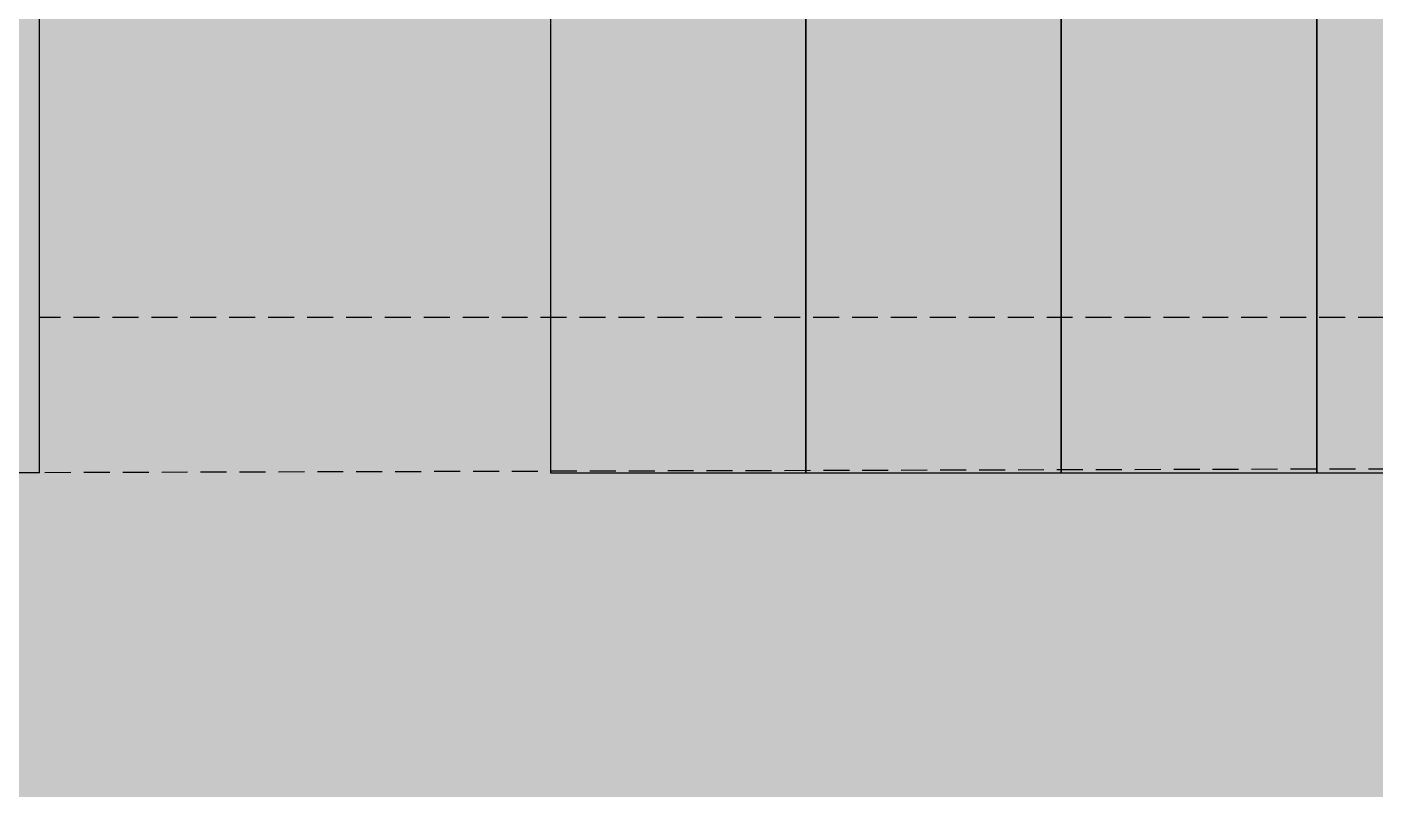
# Model space of a CAD drawing. Header units: centimetres. Extents: x 0 to 1814864, y -139216 to 99734.
# Drawn here: x 852917 to 854237, y 9415 to 10162 of the extents above; entities that cross this region are included whole.
import ezdxf

# ---------------------------------------------------------------- set-up
doc = ezdxf.new("R2010")
doc.units = ezdxf.units.CM
doc.header["$LTSCALE"] = 4
doc.linetypes.add('DASHED2', pattern=[9.525, 6.35, -3.175])
for name, color, linetype in [('0.1', 1, 'Continuous'), ('0.2', 2, 'Continuous'), ('0.4', 4, 'Continuous'), ('0.6', 6, 'Continuous')]:
    doc.layers.add(name, color=color, linetype=linetype)

msp = doc.modelspace()

# ---------------------------------------------------------------- hatches: boundary and pattern name
at = {"layer": '0.2', "true_color": 0x000000}
h = msp.add_hatch(color=18, dxfattribs=at)
h.dxf.hatch_style = 1
h.paths.add_polyline_path([(852929.471, 12691.477), (852904.471, 12691.477), (852904.471, 9725.21), (852929.471, 9725.21)])
at = {"layer": '0.4', "true_color": 0xf8f3ec}
h = msp.add_hatch(color=7, dxfattribs=at)
h.dxf.hatch_style = 1
h.paths.add_polyline_path([(865654.487, 6328.003), (865654.487, 15549.552), (844265.68, 15549.552), (844265.68, 6328.003)])

# ---------------------------------------------------------------- linework, layer by layer
at = {"layer": '0.1', "linetype": 'DASHED2'}
msp.add_line((856770.014, 9735.709), (852929.471, 9725.21), dxfattribs=at)
msp.add_lwpolyline([(856683.768, 11573.013), (856683.768, 9877.013), (852929.471, 9877.351)], dxfattribs=at)
at = {"layer": '0.2', "elevation": 77040.339}
for points in [[(853429.471, 9725.21), (853679.471, 9725.21), (853679.471, 10225.21), (853429.471, 10225.21)], [(853679.471, 9725.21), (853929.471, 9725.21), (853929.471, 10225.21), (853679.471, 10225.21)], [(853929.471, 9725.21), (854179.471, 9725.21), (854179.471, 10225.21), (853929.471, 10225.21)], [(854179.471, 9725.21), (854429.471, 9725.21), (854429.471, 10225.21), (854179.471, 10225.21)]]:
    msp.add_lwpolyline(points, close=True, dxfattribs=at)
at = {"layer": '0.4'}
msp.add_lwpolyline([(852929.471, 9725.21), (852904.471, 9725.141)], dxfattribs=at)
at = {"layer": '0.6'}
msp.add_line((852929.471, 9725.21, 77040.339), (852929.471, 12691.477, -4392.474), dxfattribs=at)

doc.saveas('drawing.dxf')
